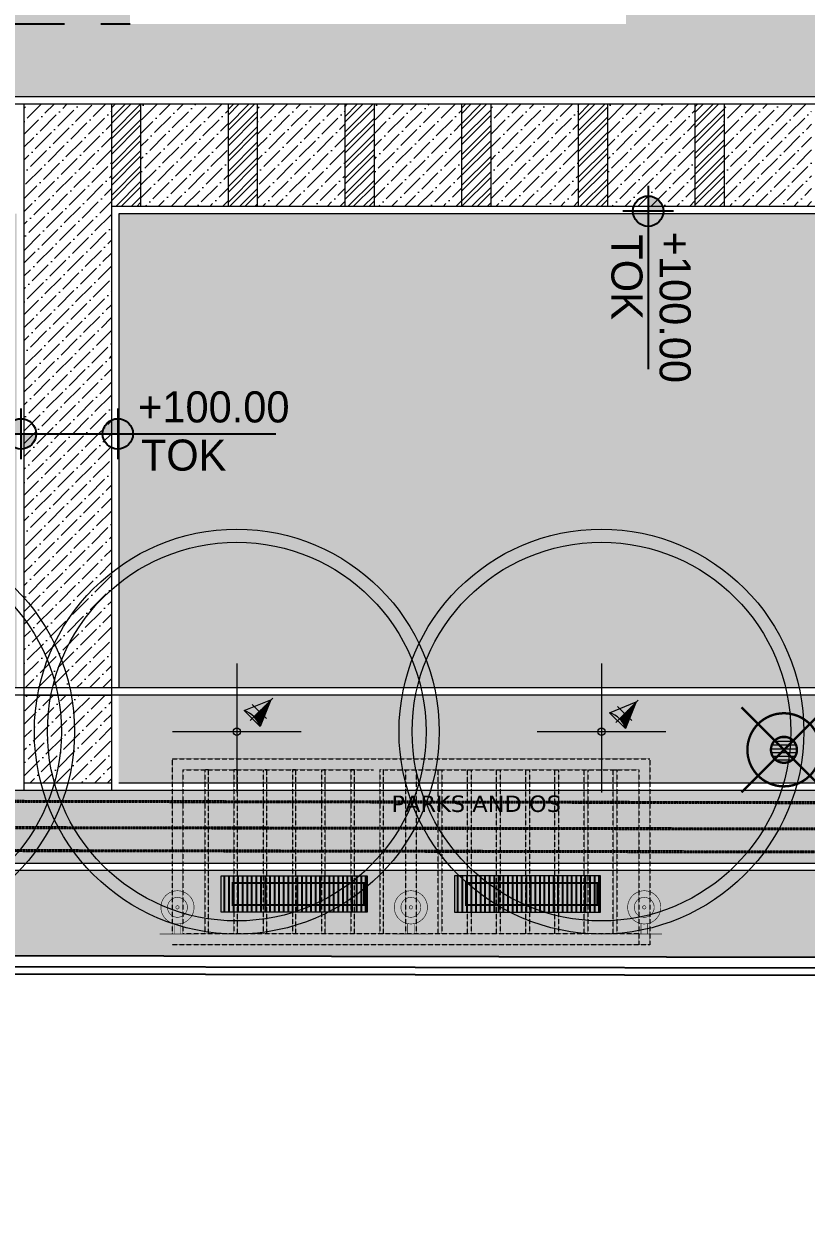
# Model space of a CAD drawing. Header units: millimetres. Extents: x 7964926 to 16080295, y -6277184 to -2986664.
# Drawn here: x 8230041 to 8240765, y -3118443 to -3102034 of the extents above; entities that cross this region are included whole.
import ezdxf

# ---------------------------------------------------------------- set-up
doc = ezdxf.new("R2010")
doc.units = ezdxf.units.MM
doc.header["$LTSCALE"] = 2000
doc.header["$MEASUREMENT"] = 0
doc.linetypes.add('HIDDEN', pattern=[0.375, 0.25, -0.125])
for name, color, linetype in [('a-ele 1', 8, 'Continuous'), ('a-hatch', 8, 'Continuous'), ('a-text m', 8, 'Continuous'), ('E-TRANCH', 8, 'Continuous'), ('L - proposed trees', 74, 'Continuous'), ('L-FL', 7, 'Continuous')]:
    doc.layers.add(name, color=color, linetype=linetype)
for name, color, linetype, lineweight in [('L - paving', 9, 'Continuous', 5), ('L- existing trees', 76, 'Continuous', 18), ('L-compound wall', 7, 'Continuous', 20), ('L-ELE 2', 30, 'Continuous', 15), ('L-ELE 4', 27, 'Continuous', 9), ('L-HATCH-1', 9, 'Continuous', 5), ('L-HIDDEN', 5, 'HIDDEN', 9), ('L-lights', 213, 'Continuous', 0), ('L-SHRUBS', 96, 'Continuous', 18)]:
    doc.layers.add(name, color=color, linetype=linetype, lineweight=lineweight)
doc.styles.add('a-con txt m', font='verdana.ttf', dxfattribs={"height": 300})
doc.styles.add('Century Gothic', font='GOTHIC.TTF')
doc.styles.get("Standard").update_dxf_attribs({"font": 'romans.shx', "width": 0.75})
pattern_1 = [(45, (35200.76668837573, -21112.8890675283), (66.29126073623884, 243.0679560328757), [312.5, -62.5, 0, -62.5])]
pattern_2 = [(45, (38400.76668626256, -21112.8890675283), (66.29126073623884, 243.0679560328757), [312.5, -62.5, 0, -62.5])]
pattern_3 = [(45, (0, 0), (-106.0660171779821, 106.0660171779821), []), (45, (0, 75), (-106.0660171779821, 106.0660171779821), [])]

# ---------------------------------------------------------------- blocks, each defined once
blk = doc.blocks.new('tree4 cg')
at = {"layer": 'L- existing trees'}
for p, q in [((-1329.067826276645, 1981.527579635615), (-1329.067826276645, 998.3188794304151)), ((-838.266431314405, 1461.837152149645), (-1819.869221238885, 1461.837152149645))]:
    blk.add_line(p, q, dxfattribs=at)
for centre, radius in [((-1329.442290809937, 1462.50471057964), 1542.0534387819), ((-1329.442290809937, 1462.50471057964), 1442.0534387819), ((-1329.067826276645, 1461.837152149645), 28.0860773833156)]:
    blk.add_circle(centre, radius, dxfattribs=at)
blk = doc.blocks.new('finish lvl')
h = blk.add_hatch(color=256)
edge = h.paths.add_edge_path()
edge.add_ellipse((0.03779312691722225, 0.003030802937928456), major_axis=(-0.030468540123942, 0.030468540123942), ratio=0.9999999999984531, start_angle=-45.0000000000443, end_angle=45.00000000010281)
edge.add_line((-0.005295895751714852, 0.003030802937701083), (0.03779312691722236, 0.003030802937701083))
edge.add_line((0.03779312691722225, 0.003030802937928456), (0.03779312691722225, 0.04611982560686556))
edge = h.paths.add_edge_path()
edge.add_ellipse((0.03779312691722225, 0.003030802937928456), major_axis=(-0.030468540123909, 0.030468540123909), ratio=0.9999999999995983, start_angle=134.9999999999885, end_angle=224.999999999953)
edge.add_line((0.0808821495866141, 0.003030802938383204), (0.03779312691767689, 0.003030802938383204))
edge.add_line((0.03779312691722225, 0.003030802937928456), (0.03779312691722225, -0.04005821973088135))
for p, q in [((0.03779312691676751, 0.07484584072017242), (0.03779312691722225, -0.06878423484386076)), ((-0.03402191086343009, 0.00303080293815583), (0.4857257542894331, 0.003030802937473709))]:
    blk.add_line(p, q)
blk.add_ellipse((0.037793126917677, 0.00303080293815583), major_axis=(-0.030468540123953, 0.030468540123953), ratio=0.9999999999978331, start_param=1.570796326794534, end_param=7.85398163397412)
at = {"layer": 'L-FL'}
for tag, p in [('%%P0.00', (0.1256311287966128, 0.03566715156830469)), ('FIN.LVL.', (0.1074625354408454, -0.1030079454646966))]:
    blk.add_attdef(tag, p, '', height=0.08000000000000004, dxfattribs=at)
blk = doc.blocks.new('Up Down Lighter')
at = {"layer": 'L-lights', "const_width": 4.026690103451473}
for points in [[(62740.89469217345, 96469.9846014317, 1), (62587.55728684528, 96640.51634210645, 1)], [(62671.8928597761, 96546.72388473549, 1), (62656.55911924264, 96563.77705880298, 1)]]:
    blk.add_lwpolyline(points, format="xyb", close=True, dxfattribs=at)
blk.add_lwpolyline([(62710.2272111076, 96504.09094956673, 1), (62618.22476791077, 96606.40999397213, 1), (62710.2272111076, 96504.09094956706)], format="xyb", dxfattribs=at)
for points in [[(62641.29273102956, 96442.90090893999), (62641.29273102956, 96371.78440374228), (62687.15924798918, 96371.78440393113), (62687.15924798918, 96442.90090893999)], [(62787.52985281354, 96371.78440383708), (62540.92212620521, 96371.78440383708)]]:
    blk.add_lwpolyline(points, dxfattribs=at)
blk = doc.blocks.new('PL')
at = {"layer": 'L-lights'}
h = blk.add_hatch(dxfattribs=at)
h.set_pattern_fill('ANSI31', color=256, scale=32.5, style=0)
h.set_pattern_definition([(45, (5.943405767538934e-11, 1.438422714272747e-11), (-72.96458098368686, 72.96458098368687), [])])
edge = h.paths.add_edge_path()
edge.add_arc((-1.980708930204855e-10, -4.792233276873503e-11), 358.6952379030135, 89.65216382012761, 276.0669623147895)
edge.add_arc((-2.005542398819671e-10, -4.804645570288812e-11), 358.6952379030137, 276.0669623147899, 449.6521638201272)
at = {"layer": 'L-lights', "const_width": 65}
for points in [[(1.270153404675511e-09, -1658.684768646848), (1.270153404675511e-09, 1658.684768646877)], [(1658.676649893507, -2.17758473526645), (-1658.692887400218, -2.17758473526645)]]:
    blk.add_lwpolyline(points, dxfattribs=at)
for points in [[(6.123636782694438, 1008.676649893462, 1.057607136263516), (106.6097079497425, -1003.045588763812, 0.9455306849885294)], [(2.177584735642948, 358.6886279476718, 1.057607136266735), (37.91075155247358, -356.686204682835, 0.945530684985646)]]:
    blk.add_lwpolyline(points, format="xyb", close=True, dxfattribs=at)
blk = doc.blocks.new('Shrub uplighter')
h = blk.add_hatch()
h.set_pattern_fill('ANSI31', color=256, scale=344.25, style=0)
h.set_pattern_definition([(44.99999999999999, (-3501134.187699043, -320471.3522648592), (-30.42768867793362, 30.42768867793361), [])])
edge = h.paths.add_edge_path()
edge.add_arc((1744.763391786627, 4.282545072711552e-09), 876.1540613691562, 153.0888804992076, 180.0000000001304)
edge.add_line((868.609330417471, 2.288954013225171e-09), (27.40169122575753, 5.809119799884426e-11))
edge.add_line((27.40169122575742, 5.809119799884388e-11), (963.4883096059559, 396.5541390786807))
for points in [[(-66.92863081881771, -1.823646492346899e-10), (1057.818631651814, 2.342421746717416e-09)], [(608.3609599826362, -354.7086354467119), (608.3609599826362, 354.7086354491955)], [(963.4883096078796, -399.2678857814941), (963.4883096059559, 396.554139078832)]]:
    blk.add_lwpolyline(points)
blk.add_lwpolyline([(27.40169122575742, 5.809119799884389e-11), (963.4883096065972, 396.5541390789522), (963.4883096078796, -399.2678857816143)], close=True)
blk.add_arc((1744.763391786627, 4.282726276050324e-09), 876.1540613691557, 153.0888804991918, 206.9111195010852)

msp = doc.modelspace()

# ---------------------------------------------------------------- hatches: boundary and pattern name
at = {"layer": 'a-hatch'}
h = msp.add_hatch(dxfattribs=at)
h.set_pattern_fill('ANSI31', color=8, scale=500, angle=45)
h.set_pattern_definition([(90, (104104.9023505412, 37174.84798341291), (-62.5, 1.06581410364015e-14), [])])
h.paths.add_polyline_path([(8232746.451655477, -3114210.118473605), (8234746.451655477, -3114210.118473605), (8234746.451655477, -3113710.118473605), (8232746.451655477, -3113710.118473605)])
h = msp.add_hatch(dxfattribs=at)
h.set_pattern_fill('ANSI31', color=8, scale=500, angle=45)
h.set_pattern_definition([(90, (107304.9023505412, 37174.84798341291), (-62.5, 1.06581410364015e-14), [])])
h.paths.add_polyline_path([(8235946.451655477, -3114210.118473605), (8237946.451655477, -3114210.118473605), (8237946.451655477, -3113710.118473605), (8235946.451655477, -3113710.118473605)])
at = {"layer": 'L - paving'}
h = msp.add_hatch(dxfattribs=at)
h.set_pattern_fill('ANSI36', color=37, scale=1000)
h.set_pattern_definition([(45, (32000.82994111069, -21112.88895605784), (66.29126073623884, 243.0679560328757), [312.5, -62.5, 0, -62.5])])
h.paths.add_polyline_path([(8231241.264929716, -3103133.510501123), (8230041.264929716, -3103133.510501123), (8230041.264929716, -3111133.510501123), (8231241.264929716, -3111133.510501123)])
h = msp.add_hatch(dxfattribs=at)
h.set_pattern_fill('ANSI36', color=37, scale=1000)
h.set_pattern_definition([(45, (32000.7666904889, -21112.8890675283), (66.29126073623884, 243.0679560328757), [312.5, -62.5, 0, -62.5])])
h.paths.add_polyline_path([(8232841.201679338, -3103133.510501122), (8231641.201679338, -3103133.510501122), (8231641.201682348, -3104535.132706351), (8232841.201682348, -3104535.132059143)])
h = msp.add_hatch(dxfattribs=at)
h.set_pattern_fill('ANSI36', color=37, scale=1000)
h.set_pattern_definition(pattern_1)
h.paths.add_polyline_path([(8234441.20167698, -3103133.510501123), (8233241.20167698, -3103133.510501122), (8233241.20167698, -3104535.131843408), (8234441.20167698, -3104535.131196199)])
h = msp.add_hatch(dxfattribs=at)
h.set_pattern_fill('ANSI36', color=37, scale=1000)
h.set_pattern_definition(pattern_1)
h.paths.add_polyline_path([(8236041.201674867, -3103133.510501121), (8234841.201674867, -3103133.510501122), (8234841.201674867, -3104535.14931802), (8236041.201674867, -3104535.14931802)])
h = msp.add_hatch(dxfattribs=at)
h.set_pattern_fill('ANSI36', color=37, scale=1000)
h.set_pattern_definition(pattern_2)
h.paths.add_polyline_path([(8237641.201674867, -3103133.510501123), (8236441.201674866, -3103133.510501122), (8236441.201674867, -3104535.14931802), (8237641.201674871, -3104535.14931802)])
h = msp.add_hatch(dxfattribs=at)
h.set_pattern_fill('ANSI36', color=37, scale=1000)
h.set_pattern_definition(pattern_2)
h.paths.add_polyline_path([(8239241.201672755, -3103133.510501123), (8238041.201672755, -3103133.510501123), (8238041.201672755, -3104535.14931802), (8239241.201672755, -3104535.14931802)])
h = msp.add_hatch(dxfattribs=at)
h.set_pattern_fill('ANSI36', color=37, scale=1000)
h.set_pattern_definition([(45, (41600.76668414939, -21112.8890675283), (66.29126073623884, 243.0679560328757), [312.5, -62.5, 0, -62.5])])
h.paths.add_polyline_path([(8240841.201672755, -3103133.510501122), (8239641.201672755, -3103133.510501122), (8239641.201672755, -3104535.14931802), (8240841.201672755, -3104535.14931802)])
h = msp.add_hatch(dxfattribs=at)
h.set_pattern_fill('ANSI36', color=37, scale=1000)
h.set_pattern_definition([(45, (30400.82994322386, -29212.85822310066), (66.29126073623884, 243.0679560328757), [312.5, -62.5, 0, -62.5])])
h.paths.add_polyline_path([(8230041.264929716, -3111233.510501248), (8231241.264929716, -3111233.510501248), (8231241.264929716, -3112435.118473605), (8230041.264929716, -3112435.118473606)])
h = msp.add_hatch(dxfattribs=at)
h.set_pattern_fill('ANSI36', color=37, scale=1000)
h.set_pattern_definition([(45, (0.1326889004558325, -9.601470082998276e-06), (66.29126073623884, 243.0679560328757), [312.5, -62.5, 0, -62.5])])
h.paths.add_polyline_path([(8251727.451655477, -3112535.118473607), (8221574.371551333, -3112535.118473607), (8221306.4223589, -3113535.118473603), (8251727.451655477, -3113535.118473602)])
at = {"layer": 'L-HATCH-1'}
h = msp.add_hatch(dxfattribs=at)
h.set_pattern_fill('STEEL', color=26, scale=1200)
h.set_pattern_definition(pattern_3)
h.paths.add_polyline_path([(8231641.264927603, -3103133.504869326), (8231241.264929716, -3103133.504869326), (8231241.264173753, -3104535.139825637), (8231641.264173751, -3104535.139825637)])
h = msp.add_hatch(dxfattribs=at)
h.set_pattern_fill('STEEL', color=26, scale=1200)
h.set_pattern_definition(pattern_3)
h.paths.add_polyline_path([(8233241.201674867, -3103134.826149459), (8232841.20167698, -3103134.826149459), (8232841.200921017, -3104536.46110577), (8233241.200921015, -3104536.46110577)])
h = msp.add_hatch(dxfattribs=at)
h.set_pattern_fill('STEEL', color=26, scale=1200)
h.set_pattern_definition(pattern_3)
h.paths.add_polyline_path([(8234841.201674867, -3103134.825717987), (8234441.20167698, -3103134.825717987), (8234441.200921017, -3104536.460674298), (8234841.200921015, -3104536.460674298)])
h = msp.add_hatch(dxfattribs=at)
h.set_pattern_fill('STEEL', color=26, scale=1200)
h.set_pattern_definition(pattern_3)
h.paths.add_polyline_path([(8236441.201672755, -3103134.834778897), (8236041.201674867, -3103134.834778897), (8236041.200918905, -3104536.469735208), (8236441.200918903, -3104536.469735208)])
h = msp.add_hatch(dxfattribs=at)
h.set_pattern_fill('STEEL', color=26, scale=1200)
h.set_pattern_definition(pattern_3)
h.paths.add_polyline_path([(8238041.201672755, -3103134.834778897), (8237641.201674867, -3103134.834778897), (8237641.200918905, -3104536.469735208), (8238041.200918903, -3104536.469735208)])
h = msp.add_hatch(dxfattribs=at)
h.set_pattern_fill('STEEL', color=26, scale=1200)
h.set_pattern_definition(pattern_3)
h.paths.add_polyline_path([(8239641.201670643, -3103134.834778897), (8239241.201672755, -3103134.834778897), (8239241.200916792, -3104536.469735208), (8239641.20091679, -3104536.469735208)])
at = {"layer": 'L-SHRUBS', "true_color": 0x58ba48}
h = msp.add_hatch(dxfattribs=at)
h.set_pattern_fill('GRASS', color=85, scale=500)
h.set_pattern_definition([(90, (0, 0), (-353.5533905, 353.5533905), [93.75, -613.3567814999999]), (45, (0, 0), (-353.5533905932738, 353.5533905932738), [93.75, -406.25]), (135, (0, 0), (-353.5533905932738, -353.5533905932737), [93.75, -406.25])])
edge = h.paths.add_edge_path()
edge.add_line((8187246.909557495, -3100135.154222927), (8187246.909557497, -3098477.335710909))
edge.add_line((8187246.909557499, -3098477.33571091), (8181946.909557497, -3098477.335710911))
edge.add_line((8181946.909557495, -3098477.33571091), (8181946.909557503, -3092105.85831677))
edge.add_line((8181946.909557503, -3092105.858316771), (8176355.255327305, -3092105.858316766))
edge.add_line((8176355.255327307, -3092105.858316765), (8176355.255327307, -3093345.078489554))
edge.add_line((8176355.255327307, -3093345.078489554), (8177355.255327308, -3093613.02768199))
edge.add_line((8177355.255327307, -3093613.02768199), (8177355.255327306, -3099162.397911606))
edge.add_line((8177355.255327307, -3099162.397911605), (8177355.255327304, -3100936.959394699))
edge.add_line((8177355.255327303, -3100936.9593947), (8177055.38182855, -3101017.310256521))
edge.add_line((8177055.38182855, -3101017.310256521), (8177055.381828552, -3108085.07441403))
edge.add_line((8177055.381828552, -3108085.07441403), (8177355.381828551, -3108165.459171759))
edge.add_line((8177355.38182855, -3108165.45917176), (8177355.381828553, -3112735.118362139))
edge.add_line((8177355.381828554, -3112735.118362138), (8191483.451933892, -3112735.118362138))
edge.add_line((8191483.451933891, -3112735.118362138), (8191751.40115619, -3113735.118473609))
edge.add_line((8191751.401156191, -3113735.118473609), (8204251.337875691, -3113735.118473609))
edge.add_line((8204251.33787569, -3113735.118473609), (8204599.671825859, -3112435.118473608))
edge.add_line((8204599.67182586, -3112435.118473607), (8206670.224186679, -3112435.118473607))
edge.add_line((8206670.224186679, -3112435.118473607), (8207018.98899177, -3111133.510501123))
edge.add_line((8207018.988991771, -3111133.510501123), (8229941.264929717, -3111133.510501122))
edge.add_line((8229941.264929716, -3111133.510501123), (8229941.264929716, -3104635.133623195))
edge.add_line((8229941.264929716, -3104635.133623195), (8208423.249066656, -3104635.145228719))
edge.add_line((8208423.249066656, -3104635.145228718), (8209454.799119796, -3110435.118473605))
edge.add_line((8209454.799119797, -3111133.510501123), (8217763.322613708, -3111133.510501125))
edge.add_line((8217763.322613707, -3110435.118473607), (8217763.322613706, -3111035.118473607))
edge.add_line((8217763.322613705, -3111035.118473607), (8191808.5, -3111035.118473602))
edge.add_line((8191761.057168547, -3111035.118473602), (8191761.057168548, -3110435.118473602))
edge.add_line((8191761.057168547, -3110435.118473602), (8199648.520249949, -3110435.118473603))
edge.add_line((8199648.520249948, -3110435.118473603), (8198616.972127144, -3104635.150517635))
edge.add_line((8198616.972127145, -3104635.150517634), (8191746.911984526, -3104635.154222932))
edge.add_arc((8191746.909557496, -3100135.154222933), 4500.000000000189, 179.9999999999348, 270.0000309018865, ccw=False)
edge = h.paths.add_edge_path(flags=16)
edge.add_line((8187007.744638879, -3110072.618362141), (8187007.744638878, -3112622.61836214))
edge.add_line((8187007.744638879, -3112622.618362141), (8186857.74463888, -3112622.618362141))
edge.add_line((8186857.744638879, -3112622.618362141), (8180457.744638879, -3112622.61836214))
edge.add_line((8180457.744638879, -3112622.61836214), (8180457.744638879, -3112472.618362139))
edge.add_line((8180457.744638879, -3112472.618362139), (8180457.744638873, -3110072.61836214))
edge.add_line((8180133.60805387, -3112536.434457783), (8186683.608053876, -3112536.434457784))
edge = h.paths.add_edge_path(flags=16)
edge.add_line((8186857.744638879, -3111672.618362141), (8187007.74463888, -3111672.618362141))
edge.add_line((8187007.744638879, -3111672.618362141), (8187007.744638879, -3111822.618362141))
edge.add_line((8187007.744638879, -3111822.618362141), (8186857.744638878, -3111822.618362141))
edge.add_line((8186857.744638879, -3111822.618362141), (8186857.744638881, -3111895))
edge.add_line((8186857.744638881, -3111895), (8183807.74463888, -3111895))
edge.add_line((8183807.744638879, -3112472.618362139), (8183807.744638879, -3112622.61836214))
edge.add_line((8183807.744638879, -3112622.618362139), (8183657.744638879, -3112622.618362139))
edge.add_line((8183657.744638879, -3112622.618362139), (8183657.744638879, -3112472.618362138))
edge.add_line((8183657.744638879, -3112472.618362139), (8180607.744638879, -3112472.618362139))
edge.add_line((8180607.744638879, -3112472.618362139), (8180607.744638878, -3111822.61836214))
edge.add_line((8180607.744638879, -3111822.618362139), (8180457.74463888, -3111822.618362139))
edge.add_line((8180457.744638879, -3111822.618362139), (8180457.744638879, -3111672.618362139))
edge.add_line((8180457.744638879, -3111672.618362139), (8180607.744638877, -3111672.618362139))
edge.add_line((8182769.500000002, -3111672.618362139), (8182769.499999999, -3110222.618362139))
edge.add_line((8180607.744638875, -3112373.5), (8182957.744638877, -3112373.5))
edge.add_line((8182957.744638877, -3112373.5), (8182957.744638879, -3111676.053361309))
edge.add_line((8182957.744638879, -3111676.053361309), (8183132.74463888, -3111676.053361309))
edge.add_line((8183132.744638879, -3111676.053361309), (8183132.744638879, -3112176.053361309))
edge.add_line((8183132.744638879, -3112176.053361309), (8182957.744638879, -3112176.053361309))
edge.add_line((8182957.744638879, -3112176.053361309), (8182957.744638879, -3112472.618362138))
edge.add_line((8182957.744638879, -3112472.618362139), (8183307.744638879, -3112472.618362139))
edge.add_line((8183307.744638879, -3112472.618362139), (8183307.744638876, -3110222.618362138))
edge.add_line((8183198.915766737, -3112612.936511421), (8183248.915766737, -3112612.936511421))
edge.add_line((8183248.915766737, -3112612.936511421), (8186744.5, -3111918))
edge.add_line((8186744.5, -3111918), (8186857.744638875, -3110222.618362139))
edge.add_line((8186857.744638875, -3110222.618362139), (8186857.744638879, -3111672.61836214))
h.paths.add_polyline_path([(8185307.744638883, -3110222.618362139), (8185357.744638883, -3110222.618362139), (8185357.744638881, -3111676.053361309), (8185707.744638881, -3111676.053361309), (8185707.744638883, -3110222.618362139), (8185757.744638883, -3110222.618362139), (8185757.744638881, -3111676.053361309), (8186107.744638881, -3111676.053361309), (8186107.744638883, -3110222.618362139), (8186157.744638883, -3110222.618362139), (8186157.744638881, -3111676.053361309), (8186332.744638879, -3111676.053361309), (8186332.744638879, -3111815.5), (8184332.744638879, -3111815.5), (8184332.744638879, -3111676.053361309), (8184507.744638881, -3111676.053361309), (8184507.744638883, -3112176.053361309), (8184557.744638883, -3112176.053361309), (8184557.744638881, -3111676.053361309), (8184907.744638881, -3111676.053361309), (8184907.744638883, -3111910.5), (8184957.744638883, -3111910.5), (8184957.744638881, -3111676.053361309), (8185307.744638881, -3111676.053361309)], flags=16)
h.paths.add_polyline_path([(8183807.744638879, -3112472.618362139), (8183807.744638879, -3112622.618362141), (8183657.744638879, -3112622.618362141), (8183657.744638879, -3112472.618362141), (8183657.744638879, -3111672.618362139), (8183807.744638879, -3111672.618362139), (8183807.744638879, -3111822.618362139)], flags=0)
h.paths.add_polyline_path([(8183807.744638881, -3111822.618362141), (8183657.744638879, -3111822.618362141), (8183657.744638879, -3111672.618362141), (8183807.744638879, -3111672.618362141)], flags=16)
h.paths.add_polyline_path([(8193157.580697251, -3112460.118473608), (8202763.322613707, -3112460.118473609), (8202763.322613707, -3113060.118473609), (8193157.580697251, -3113060.118473609)], flags=16)
edge = h.paths.add_edge_path(flags=16)
edge.add_line((8195057.203030944, -3111785.118473609), (8198404.069175908, -3111785.118473611))
edge.add_line((8198404.069175908, -3111785.118473611), (8198404.069175907, -3112385.118473611))
edge.add_line((8198312.5, -3112385.118473611), (8195057.203030944, -3112385.118473609))
edge.add_line((8195057.203030944, -3112385.118473609), (8195057.203030945, -3111785.118473609))
h.paths.add_polyline_path([(8193760.451655479, -3113135.118473609), (8195760.451655479, -3113135.118473609), (8195760.451655479, -3113635.118473609), (8193760.451655479, -3113635.118473609)], flags=16)
edge = h.paths.add_edge_path(flags=16)
edge.add_line((8198517.449485235, -3111110.118473609), (8202517.449485235, -3111110.118473609))
edge.add_line((8202517.449485235, -3111110.118473609), (8202517.449485234, -3111710.118473609))
edge.add_line((8202517.449485233, -3111710.118473609), (8202345, -3111710.118473609))
edge.add_line((8202345, -3111710.118473609), (8202345.000000001, -3111110.118473609))
h.paths.add_polyline_path([(8196960.451655479, -3113135.118473609), (8198960.451655479, -3113135.118473609), (8198960.451655479, -3113635.118473609), (8196960.451655479, -3113635.118473609)], flags=16)
edge = h.paths.add_edge_path(flags=16)
edge.add_line((8202330.5, -3111785.118473609), (8201457.203030944, -3111785.118473609))
edge.add_line((8201457.203030944, -3111785.118473609), (8201457.203030943, -3112385.118473609))
edge.add_line((8201457.203030944, -3112385.118473609), (8201357.437657885, -3112401.908615074))
edge.add_line((8201357.437657885, -3112401.908615074), (8201357.437657886, -3111126.5))
h.paths.add_polyline_path([(8200160.451655479, -3113135.118473609), (8202160.451655479, -3113135.118473609), (8202160.451655479, -3113635.118473609), (8200160.451655479, -3113635.118473609)], flags=16)
h.paths.add_polyline_path([(8199023.249251392, -3104635.150298513), (8200054.797413168, -3110435.118473603), (8201775.123957087, -3110341.059051636), (8202789.944599287, -3104635.148266985)], flags=17)
edge = h.paths.add_edge_path(flags=17)
edge.add_line((8208016.971930457, -3104635.14544784), (8203196.22181343, -3104635.148047863))
edge.add_line((8203196.221813429, -3104635.148047863), (8202164.672261689, -3110435.118473605))
edge.add_line((8202017.852777851, -3111035.6055412), (8208901.702460785, -3111035.6055412))
edge.add_line((8209048.521944623, -3110435.118473605), (8208016.971930456, -3104635.14544784))
h.paths.add_polyline_path([(8249141.264917035, -3104635.123267869), (8231341.264929716, -3104635.13286812), (8231341.264929716, -3111133.510501123), (8249141.264917035, -3111133.510501122)])
edge = h.paths.add_edge_path()
edge.add_line((8254621.913808862, -3104635.120311936), (8250541.264917036, -3104635.122512792))
edge.add_line((8250541.264917035, -3104635.122512792), (8250541.264917035, -3111133.510501122))
edge.add_line((8250541.264917035, -3111133.510501122), (8251255.552643685, -3111133.510501123))
edge.add_arc((8251255.552643688, -3120133.510501119), 8999.999999996275, 68.37652565635852, 90.00000000001779, ccw=False)
edge.add_arc((8257888.650842117, -3103400.249961408), 9000.000000000084, 248.376525656343, 381.5835566942982)
edge.add_arc((8274626.528562877, -3096778.811340923), 8999.999999999656, 188.184868324469, 201.5835566943058, ccw=False)
edge.add_line((8265718.203783788, -3098060.119122152), (8259121.911381833, -3098060.119122152))
edge.add_line((8259121.911381833, -3098060.119122152), (8259121.911381833, -3100135.120311937))
edge.add_arc((8254621.911381833, -3100135.120311937), 4500, -89.99996909811352, 5.9117155615240335e-12, ccw=False)
h.paths.add_polyline_path([(8180222.080938227, -3107432.907010571), (8187613.277403217, -3107432.907010571), (8187613.277403217, -3107345.500009601), (8180222.080938227, -3107345.500009601)], flags=16)
h.paths.add_polyline_path([(8216054.584043596, -3108284.292406362), (8216241.877170455, -3108284.292406362), (8216241.877170455, -3104815.12177414), (8216054.584043596, -3104815.12177414)], flags=16)
at = {"layer": 'L-SHRUBS'}
h = msp.add_hatch(dxfattribs=at)
h.set_pattern_fill('GRASS', color=256, scale=200)
h.set_pattern_definition([(90, (870.2127738008276, 2347.381526395213), (-141.4213562, 141.4213562), [37.5, -245.3427126]), (45, (870.2127738008276, 2347.381526395213), (-141.4213562373095, 141.4213562373095), [37.5, -162.5]), (135, (870.2127738008276, 2347.381526395213), (-141.4213562373095, -141.4213562373095), [37.5, -162.5])])
edge = h.paths.add_edge_path()
edge.add_line((8251255.599936441, -3111233.510501248), (8250541.264917036, -3111233.510501248))
edge.add_line((8250541.264917035, -3111233.510501248), (8250541.264917035, -3112435.118473605))
edge.add_line((8250541.264917035, -3112435.118473605), (8251827.45165548, -3112435.118473606))
edge.add_line((8251827.451655481, -3112435.118473606), (8251827.451655476, -3113635.118473763))
edge.add_line((8251827.451655477, -3113635.118473763), (8206452.212773802, -3113635.118473605))
edge.add_line((8206452.2127738, -3113635.118473605), (8206149.098558061, -3114766.356127211))
edge.add_line((8206149.098558061, -3114766.356127211), (8269191.85364517, -3114872.381051242))
edge.add_line((8269191.853645172, -3114872.381051242), (8269166.85364517, -3093814.902389931))
edge.add_line((8269166.853645168, -3093814.902389931), (8265726.52856288, -3093817.000009601))
edge.add_line((8265726.528562881, -3093817.000009601), (8265726.52856288, -3096778.815348845))
edge.add_arc((8274626.528562915, -3096778.811340919), 8900.000000035361, 180.0000258019359, 201.5835566942486)
edge.add_arc((8257888.650842115, -3103400.249961407), 9100.000000000433, -111.62347434365108, 21.583556694289825, ccw=False)
edge.add_arc((8251255.552643687, -3120133.510501122), 8899.999999999736, 68.37652565635585, 89.99969554211137)
h = msp.add_hatch(dxfattribs=at)
h.set_pattern_fill('GRASS', color=256, scale=200)
h.set_pattern_definition([(90, (13931.92389894184, -9.601470082998276e-06), (-141.4213562, 141.4213562), [37.5, -245.3427126]), (45, (13931.92389894184, -9.601470082998276e-06), (-141.4213562373095, 141.4213562373095), [37.5, -162.5]), (135, (13931.92389894184, -9.601470082998276e-06), (-141.4213562373095, -141.4213562373095), [37.5, -162.5])])
edge = h.paths.add_edge_path()
edge.add_line((8257521.911381833, -3100133.510501123), (8257521.911381833, -3097485.118567255))
edge.add_line((8257521.911381833, -3097485.118567255), (8256321.910476585, -3097483.510501121))
edge.add_line((8256321.910476584, -3097483.510501121), (8256346.910476584, -3101658.510501121))
edge.add_line((8256346.910476584, -3101658.510501121), (8238296.910476584, -3101658.510501121))
edge.add_line((8238296.910476584, -3101658.510501121), (8238296.910476584, -3102033.510501121))
edge.add_line((8238296.910476584, -3102033.510501121), (8218541.201687548, -3102033.510501121))
edge.add_line((8218541.201687548, -3102033.510501121), (8218541.201687548, -3103033.510501121))
edge.add_line((8218541.201687548, -3103033.510501121), (8254772.429537781, -3103029.601709067))
edge.add_arc((8254621.91138183, -3100133.510501121), 2900.000000002382, 272.9751489094036, 359.999999999954)
h.paths.add_polyline_path([(8231496.910476584, -3101433.510501121), (8218541.201687548, -3101433.510501121), (8218541.201687548, -3102033.510501121), (8231496.910476584, -3102033.510501121)], flags=17)
h = msp.add_hatch(dxfattribs=at)
h.set_pattern_fill('GRASS', color=256, scale=200)
h.set_pattern_definition([(90, (0.1326889004558325, -9.601470082998276e-06), (-141.4213562, 141.4213562), [37.5, -245.3427126]), (45, (0.1326889004558325, -9.601470082998276e-06), (-141.4213562373095, 141.4213562373095), [37.5, -162.5]), (135, (0.1326889004558325, -9.601470082998276e-06), (-141.4213562373095, -141.4213562373095), [37.5, -162.5])])
h.paths.add_polyline_path([(8249141.264917035, -3111233.510501248), (8231341.264929716, -3111233.510501248), (8231341.264929716, -3112435.118473606), (8249141.264917035, -3112435.118473606)])

# ---------------------------------------------------------------- linework, layer by layer
at = {"layer": 'a-ele 1', "linetype": 'HIDDEN', "ltscale": 2}
msp.add_line((8216096.910476584, -3102033.510501121), (8231496.91047658, -3102033.510501121), dxfattribs=at)
at = {"layer": 'E-TRANCH', "linetype": 'HIDDEN', "ltscale": 0.005}
for points in [[(8174561.829853769, -3113956.397090505), (8182977.89874562, -3113970.306866917, 0.1108920440560301), (8183619.437070811, -3113827.365790297), (8185875.09960701, -3112765.139229541, -0.1108920440561221), (8186510.222549643, -3112623.627563532), (8269440.517894798, -3112760.691764446)], [(8183616.093690317, -3113812.360244145), (8185868.709015874, -3112751.56866226, -0.1108920440560301), (8186510.247341066, -3112608.627585639), (8269440.54268622, -3112745.691786553)], [(8183769.467893471, -3114138.053892614), (8186022.083219028, -3113077.262310729, -0.1108920440561392), (8186509.65234686, -3112968.627092345), (8269439.947692021, -3113105.691293259)], [(8183775.858485297, -3114151.62446136), (8186028.473810854, -3113090.832879475, -0.110892044056142), (8186509.627555435, -3112983.627071857), (8269439.922900596, -3113120.691272771)], [(8183903.670321828, -3114423.035836292), (8186156.285647385, -3113362.244254407, -0.110892044056365), (8186509.131726927, -3113283.626662113), (8269439.427072094, -3113420.690863027)], [(8183910.060913654, -3114436.606405038), (8186162.676239211, -3113375.814823153, -0.1108920440564758), (8186509.106935502, -3113298.626641626), (8269439.402280669, -3113435.69084254)]]:
    msp.add_lwpolyline(points, format="xyb", dxfattribs=at)
at = {"layer": 'L-compound wall', "color": 7, "lineweight": 25}
for p, q in [((8174850.622050751, -3114714.627860888), (8269166.853645169, -3114870.50813657)), ((8174997.482449672, -3114864.870787915), (8269166.85364517, -3115020.508341436))]:
    msp.add_line(p, q, dxfattribs=at)
at = {"layer": 'L-compound wall', "lineweight": 25}
msp.add_lwpolyline([(8175893.586245873, -3077164.374301981), (7980862.945159239, -3077508.090668121), (7978305.124828079, -3097896.607832287), (7976331.01029449, -3114636.526972916), (7971810.414036102, -3151672.070342278), (7992932.742771153, -3151954.453417468), (8024764.788228069, -3151685.265464583), (8063758.699941444, -3151406.280851228), (8108734.296880024, -3151866.177734863), (8174286.973501227, -3153236.992930519), (8175095.256693388, -3114965.032729664), (8270296.784206889, -3115122.376169953), (8270280.009804663, -3116338.856435483), (8274728.881882717, -3116451.333088821), (8275279.372631292, -3076529.724445269), (8270829.795642485, -3076468.367926075)], close=True, dxfattribs=at)
msp.add_lwpolyline([(8270829.928331669, -3076468.36793568), (8270829.928331386, -3076468.367935676), (8175893.718934774, -3077164.374311582), (7980863.07784814, -3077508.090677722), (7978305.25751698, -3097896.607841888), (7976331.142983392, -3114636.526982518), (7971810.546725001, -3151672.070351879), (7992932.875460055, -3151954.45342707), (8024764.920916971, -3151685.265474184), (8063758.832630344, -3151406.280860829), (8108734.429568924, -3151866.177744464), (8174287.106190126, -3153236.992940121), (8175095.389382288, -3114965.032739266), (8270296.916895788, -3115122.376179554), (8270280.142493565, -3116338.856445082)], dxfattribs=at)
at = {"layer": 'L-ELE 2'}
for p, q in [((8254621.910306331, -3103033.510501123), (8218541.201687548, -3103033.510501122)), ((8249141.201666415, -3104635.123267903), (8231341.201679096, -3104635.132868153)), ((8251255.552643687, -3111133.510501122), (8207018.988991771, -3111133.510501123)), ((8251255.552643687, -3111233.510501122), (8207095.721690569, -3111233.510501123)), ((8221574.371551333, -3112535.118473607), (8230041.264929716, -3112535.118473607)), ((8230041.264929716, -3112435.118473606), (8231241.264929716, -3112435.118473606)), ((8231341.264929716, -3112435.118473606), (8249141.264917035, -3112435.118473605)), ((8206375.480074998, -3113535.118473605), (8251727.451655477, -3113535.118473602)), ((8206452.2127738, -3113635.118473604), (8251827.451655477, -3113635.118473603)), ((8236860.447620304, -3113635.118473605), (8244060.455690652, -3113635.118473605))]:
    msp.add_line(p, q, dxfattribs=at)
msp.add_lwpolyline([(8231341.264929716, -3104635.132756683), (8231341.264929716, -3111133.510501122)], dxfattribs=at)
for points in [[(8232746.451655476, -3114210.118473606), (8232746.451655476, -3113710.118473606), (8234746.451655476, -3113710.118473606), (8234746.451655476, -3114210.118473606)], [(8237946.451655476, -3114210.118473606), (8237946.451655476, -3113710.118473606), (8235946.451655476, -3113710.118473606), (8235946.451655476, -3114210.118473606)]]:
    msp.add_lwpolyline(points, close=True, dxfattribs=at).dxf.unprotected_set("ltscale", 0)
at = {"layer": 'L-ELE 4'}
for p, q in [((8254621.910306331, -3103133.510501123), (8218441.201687548, -3103133.510501122)), ((8249241.201666415, -3104535.123213969), (8231241.201679096, -3104535.132922087)), ((8230041.264929716, -3111233.510501248), (8231241.264929716, -3111233.510501248)), ((8230041.264929716, -3112535.118473607), (8251727.451655477, -3112535.118473606))]:
    msp.add_line(p, q, dxfattribs=at)
for points in [[(8230041.264929716, -3103133.510501122), (8230041.264929716, -3111133.510501123)], [(8231241.264929716, -3103133.510501122), (8231241.264929716, -3112535.118473607)], [(8231641.20167698, -3103133.510501122), (8231641.20167698, -3104535.132706351)], [(8232841.20167698, -3103133.510501123), (8232841.20167698, -3104535.132059143)], [(8233241.20167698, -3103133.510501123), (8233241.20167698, -3104535.131843408)], [(8234441.20167698, -3103133.510501123), (8234441.20167698, -3104535.1311962)], [(8234841.201674867, -3103133.510501123), (8234841.201674867, -3104535.14931802)], [(8236041.201674867, -3103133.510501123), (8236041.201674867, -3104535.14931802)], [(8236441.201674867, -3103133.510501123), (8236441.201674867, -3104535.14931802)], [(8237641.201674867, -3103133.510501123), (8237641.201674867, -3104535.14931802)], [(8238041.201672755, -3103133.510501123), (8238041.201672755, -3104535.14931802)], [(8239241.201672755, -3103133.510501123), (8239241.201672755, -3104535.14931802)], [(8239641.201672755, -3103133.510501123), (8239641.201672755, -3104535.14931802)], [(8230041.264929716, -3111133.510501123), (8230041.264929716, -3112535.118473607)]]:
    msp.add_lwpolyline(points, dxfattribs=at)
at = {"layer": 'L-HIDDEN', "ltscale": 0.002}
for p, q in [((8232071.451655471, -3112106.683474437), (8232071.451655471, -3114506.683474436)), ((8232221.451655472, -3112256.683474441), (8232221.451655476, -3114506.683474435)), ((8235271.451655474, -3112256.683474438), (8235271.451655479, -3114506.683474435)), ((8235271.451655472, -3112256.683474441), (8235271.451655476, -3114506.683474435)), ((8235421.451655474, -3112256.683474438), (8235421.451655479, -3114506.683474435)), ((8235421.451655472, -3112256.683474441), (8235421.451655476, -3114506.683474435)), ((8238471.451655472, -3112256.683474442), (8238471.451655477, -3114656.683474437)), ((8238621.451655472, -3112256.683474442), (8238621.451655476, -3114656.683474437))]:
    msp.add_line(p, q, dxfattribs=at)
for points in [[(8232071.451655471, -3112106.683474437), (8238621.451655476, -3112106.683474438), (8238621.451655475, -3114656.683474437), (8232071.451655478, -3114656.683474436)], [(8232221.451655472, -3112256.683474436), (8234833.951655477, -3112256.683474436)], [(8234983.951655477, -3112256.683474436), (8238471.451655477, -3112256.683474436), (8238471.451655474, -3114506.683474435), (8232221.451655476, -3114506.683474435)], [(8232571.451655476, -3114506.683474435), (8232571.451655474, -3112256.683474436), (8232521.451655474, -3112256.683474436), (8232521.451655476, -3114506.683474435)], [(8232971.451655476, -3114506.683474435), (8232971.451655474, -3112256.683474436), (8232921.451655474, -3112256.683474436), (8232921.451655476, -3114506.683474435)], [(8233371.451655476, -3114506.683474435), (8233371.451655474, -3112256.683474435), (8233321.451655474, -3112256.683474435), (8233321.451655476, -3114506.683474435)], [(8233771.451655476, -3114506.683474435), (8233771.451655474, -3112256.683474435), (8233721.451655474, -3112256.683474435), (8233721.451655476, -3114506.683474435)], [(8234171.451655476, -3114506.683474435), (8234171.451655474, -3112256.683474434), (8234121.451655474, -3112256.683474434), (8234121.451655476, -3114506.683474435)], [(8234571.451655476, -3114506.683474435), (8234571.451655474, -3112256.683474434), (8234521.451655474, -3112256.683474434), (8234521.451655476, -3114506.683474435)], [(8234971.451655476, -3114506.683474435), (8234971.451655474, -3112256.683474434), (8234921.451655474, -3112256.683474434), (8234921.451655476, -3114506.683474435)], [(8235721.451655476, -3114506.683474435), (8235721.451655479, -3112256.683474434), (8235771.451655479, -3112256.683474434), (8235771.451655476, -3114506.683474435)], [(8236121.451655476, -3114506.683474435), (8236121.451655479, -3112256.683474434), (8236171.451655479, -3112256.683474434), (8236171.451655476, -3114506.683474435)], [(8236521.451655476, -3114506.683474435), (8236521.451655479, -3112256.683474434), (8236571.451655479, -3112256.683474434), (8236571.451655476, -3114506.683474435)], [(8236921.451655476, -3114506.683474435), (8236921.451655479, -3112256.683474435), (8236971.451655479, -3112256.683474435), (8236971.451655476, -3114506.683474435)], [(8237321.451655476, -3114506.683474435), (8237321.451655479, -3112256.683474435), (8237371.451655479, -3112256.683474435), (8237371.451655476, -3114506.683474435)], [(8237721.451655476, -3114506.683474435), (8237721.451655479, -3112256.683474436), (8237771.451655479, -3112256.683474436), (8237771.451655476, -3114506.683474435)], [(8238121.451655476, -3114506.683474435), (8238121.451655479, -3112256.683474436), (8238171.451655479, -3112256.683474436), (8238171.451655476, -3114506.683474435)]]:
    msp.add_lwpolyline(points, dxfattribs=at)
at = {"layer": 'L-lights', "linetype": 'HIDDEN', "ltscale": 0.003, "const_width": 25.65}
for points in [[(8232901.06896658, -3114110.118464004), (8234701.06896658, -3114110.118464004), (8234701.06896658, -3113810.118464004), (8232901.06896658, -3113810.118464004)], [(8236101.06896658, -3114110.118464004), (8237901.06896658, -3114110.118464004), (8237901.06896658, -3113810.118464004), (8236101.06896658, -3113810.118464004)]]:
    msp.add_lwpolyline(points, close=True, dxfattribs=at)

# ---------------------------------------------------------------- block references
at = {"layer": 'L - proposed trees', "color": 1, "xscale": 1.8, "yscale": 1.8, "zscale": 1.8}
for p in [(8230352.773742776, -3114366.425347504), (8235352.773742776, -3114366.425347504), (8240352.773742776, -3114366.425347504)]:
    msp.add_blockref('tree4 cg', p, dxfattribs=at)
at = {"layer": 'L-FL', "ltscale": 0.5}
ref = msp.add_blockref('finish lvl', (8238585.477046438, -3104417.79846091), dxfattribs=dict(at, xscale=4835.363999980464, yscale=4835.363999980464, zscale=4835.363999980464, rotation=270.0002105369682))
ref.add_attrib('FIN.LVL.', 'TOK', (8238096.31073195, -3104917.99270464, 1.858061185515393e-06), dxfattribs={"ltscale": 0.5, "height": 426.2420098618888, "rotation": 270.0002104550149, "style": 'Century Gothic'})
ref.add_attrib('%%P0.00', '+100.00', (8238757.165361644, -3104879.652383109), dxfattribs={"ltscale": 0.5, "height": 426.2420098618888, "rotation": 270.0002104550149, "style": 'Century Gothic'})
ref = msp.add_blockref('finish lvl', (8231144.791376911, -3107667.658895728), dxfattribs=dict(at, xscale=4835.363999980464, yscale=4835.363999980464, zscale=4835.363999980464, rotation=0.0002105369682294075))
ref.add_attrib('FIN.LVL.', 'TOK', (8231644.985620642, -3108156.825210215, 1.858061185515393e-06), dxfattribs={"ltscale": 0.5, "height": 426.2420098618888, "rotation": 0.0002105019495527297, "style": 'Century Gothic'})
ref.add_attrib('%%P0.00', '+100.00', (8231606.645299112, -3107495.970580523), dxfattribs={"ltscale": 0.5, "height": 426.2420098618888, "rotation": 0.0002105019495527297, "style": 'Century Gothic'})
at = {"layer": 'L-FL', "ltscale": 0.5, "xscale": 4835.363999980464, "yscale": 4835.363999980464, "zscale": 4835.363999980464, "rotation": 0.0002105369682294075}
msp.add_blockref('finish lvl', (8229817.856717288, -3107667.655554329), dxfattribs=at)
at = {"layer": 'L-lights', "color": 6}
for name, p, xscale, yscale, zscale, rotation in [('PL', (8240461.912511896, -3111983.524918684, -4.053597862778871e-05), 0.497007000161001, 0.497007000161001, 0.497007000161001, 135.0000000000014), ('Shrub uplighter', (8233434.32354069, -3111291.695139542), 0.3865931111449182, 0.3865931111449182, 0.3865931111449182, 224.999999014848), ('Shrub uplighter', (8238444.64268599, -3111320.271925585), 0.3865931111449182, 0.3865931111449182, 0.3865931111449182, 224.999999014848)]:
    msp.add_blockref(name, p, dxfattribs=dict(at, xscale=xscale, yscale=yscale, zscale=zscale, rotation=rotation))
at = {"layer": 'L-lights', "color": 6, "xscale": 1.98288, "yscale": 1.98288, "zscale": 1.98288}
for p in [(8107890.811225398, -3305600.367333116), (8111090.811225398, -3305600.367333115), (8114290.811225398, -3305600.367333116)]:
    msp.add_blockref('Up Down Lighter', p, dxfattribs=at)

# ---------------------------------------------------------------- texts
at = {"layer": 'a-text m', "insert": (8237404.822921621, -3112610.168086222), "char_height": 225, "attachment_point": 3, "style": 'a-con txt m'}
msp.add_mtext_dynamic_manual_height_columns('PARKS AND OS ', width=22375, gutter_width=1, heights=[0], dxfattribs=at)

doc.saveas('drawing.dxf')
